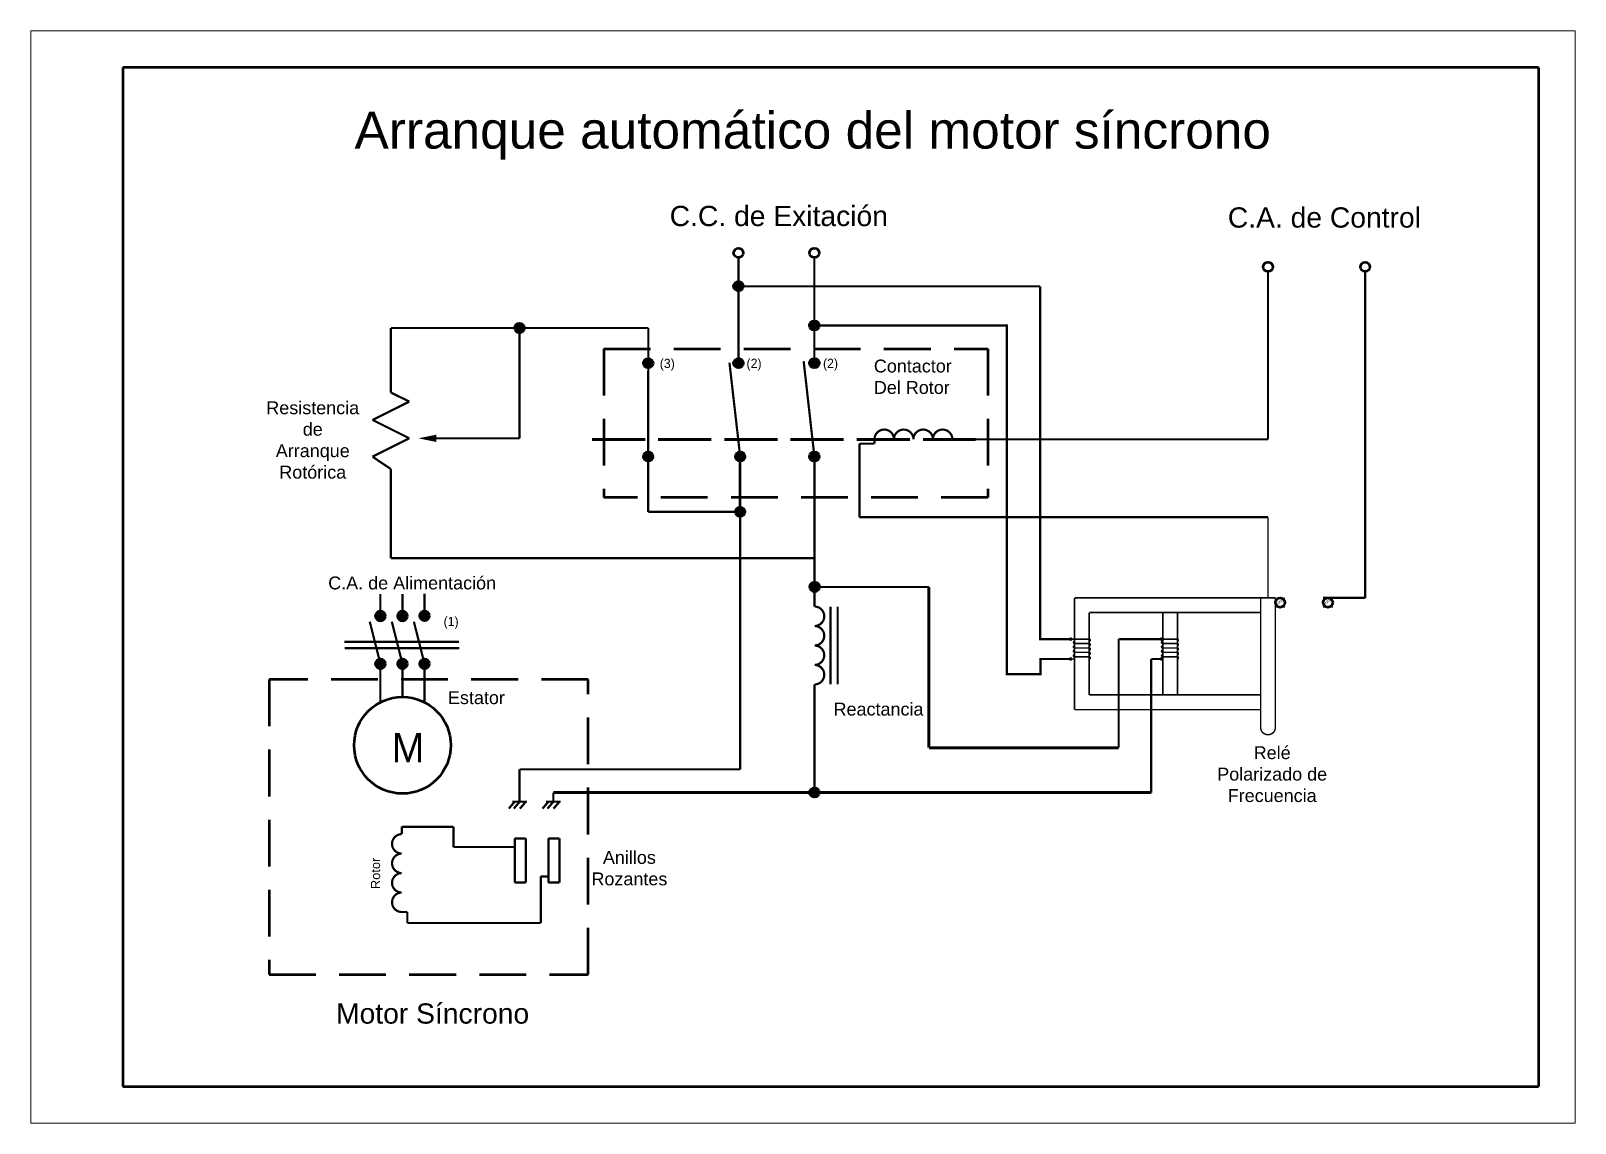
# Model space of a CAD drawing. Header units: millimetres. Extents: x 0 to 420, y 0 to 297.
import ezdxf

# ---------------------------------------------------------------- set-up
doc = ezdxf.new("R2010")
doc.units = ezdxf.units.MM
doc.linetypes.add('ACAD_ISO02W100', pattern=[15, 12, -3])
doc.linetypes.add('DASHED', pattern=[19.05, 12.7, -6.35])
doc.layers.get('0').update_dxf_attribs({"lineweight": 50})
for name, color, linetype, lineweight in [('auxiliar', 7, 'Continuous', 13), ('Elementos', 102, 'Continuous', 60), ('Tablero', 170, 'DASHED', 50), ('Texto', 1, 'Continuous', 15)]:
    doc.layers.add(name, color=color, linetype=linetype, lineweight=lineweight)

msp = doc.modelspace()

# ---------------------------------------------------------------- hatches: boundary and pattern name
h = msp.add_hatch(color=256)
edge = h.paths.add_edge_path()
edge.add_arc((192.43, 227.55), 1.29, 0, 360)
h = msp.add_hatch(color=256)
edge = h.paths.add_edge_path()
edge.add_arc((132.92, 216.21), 1.29, 0, 360)
h = msp.add_hatch(color=256)
edge = h.paths.add_edge_path()
edge.add_arc((213.08, 216.88), 1.29, 0, 360)
h = msp.add_hatch(color=256)
edge = h.paths.add_edge_path()
edge.add_arc((167.92, 206.63), 1.29, 0, 360)
h = msp.add_hatch(color=256)
edge = h.paths.add_edge_path()
edge.add_arc((192.43, 206.63), 1.29, 0, 360)
h = msp.add_hatch(color=256)
edge = h.paths.add_edge_path()
edge.add_arc((213.08, 206.63), 1.29, 0, 360)
h = msp.add_hatch(color=256)
edge = h.paths.add_edge_path()
edge.add_arc((167.87, 181.28), 1.29, 0, 360)
h = msp.add_hatch(color=256)
edge = h.paths.add_edge_path()
edge.add_arc((192.89, 181.28), 1.29, 0, 360)
h = msp.add_hatch(color=256)
edge = h.paths.add_edge_path()
edge.add_arc((213.08, 181.28), 1.29, 0, 360)
h = msp.add_hatch(color=256)
edge = h.paths.add_edge_path()
edge.add_arc((192.92, 166.21), 1.29, 0, 360)
h = msp.add_hatch(color=256)
edge = h.paths.add_edge_path()
edge.add_arc((213.17, 145.79), 1.29, 0, 360)
h = msp.add_hatch(color=256)
edge = h.paths.add_edge_path()
edge.add_arc((213.1, 89.9), 1.29, 0, 360)
at = {"layer": 'Elementos'}
h = msp.add_hatch(color=256, dxfattribs=at)
edge = h.paths.add_edge_path()
edge.add_arc((95.06, 137.89), 1.29, 0, 360)
h = msp.add_hatch(color=256, dxfattribs=at)
edge = h.paths.add_edge_path()
edge.add_arc((101.06, 137.89), 1.29, 0, 360)
h = msp.add_hatch(color=256, dxfattribs=at)
edge = h.paths.add_edge_path()
edge.add_arc((107.06, 137.96), 1.29, 0, 360)
h = msp.add_hatch(color=256, dxfattribs=at)
edge = h.paths.add_edge_path()
edge.add_arc((95.06, 124.89), 1.29, 0, 360)
h = msp.add_hatch(color=256, dxfattribs=at)
edge = h.paths.add_edge_path()
edge.add_arc((101.06, 124.89), 1.29, 0, 360)
h = msp.add_hatch(color=256, dxfattribs=at)
edge = h.paths.add_edge_path()
edge.add_arc((107.06, 124.89), 1.29, 0, 360)

# ---------------------------------------------------------------- linework, layer by layer
for p, q in [((410, 287), (25, 287)), ((25, 287), (25, 10)), ((410, 287), (410, 10)), ((192.92, 166.21), (192.92, 181.21)), ((307.85, 126.21), (307.58, 126.21)), ((307.85, 126.21), (307.85, 126.21)), ((25, 10), (410, 10))]:
    msp.add_line(p, q)
for points, const_width in [([(192.43, 206.63), (192.43, 235.34)], 0.6), ([(213.08, 206.63), (213.08, 235.34)], 0.6), ([(336.47, 185.93), (336.47, 231.54)], 0.6), ([(362.9, 142.83), (362.9, 231.54)], 0.6), ([(192.43, 227.55), (274.49, 227.55)], 0.6), ([(274.49, 227.55), (274.49, 131.61), (282.72, 131.61)], 0.6), ([(97.92, 216.21), (97.92, 198.65)], 0.6), ([(97.92, 216.21), (167.92, 216.21)], 0.6), ([(167.92, 216.21), (167.92, 207.92)], 0.6), ([(213.08, 216.88), (265.42, 216.88), (265.42, 122.1), (274.6, 122.1), (274.6, 126.21), (282.72, 126.21)], 0.6), ([(225.36, 184.77), (225.36, 164.77)], 0.6), ([(229.44, 184.77), (225.36, 184.77)], 0.6), ([(229.44, 185.94), (229.44, 184.77)], 0.6), ([(250.63, 185.94), (336.47, 185.93)], 0.6), ([(167.88, 181.28), (167.88, 166.21)], 0.6), ([(213.1, 140.47), (213.1, 181.21)], 0.6), ([(97.92, 177.84), (97.92, 153.61)], 0.6), ([(167.92, 166.21), (192.92, 166.21)], 0.6), ([(192.92, 166.21), (192.92, 96.21)], 0.6), ([(225.36, 164.77), (336.47, 164.77)], 0.6), ([(336.47, 142.83), (336.47, 164.77)], 0.4), ([(97.92, 153.61), (213.1, 153.61)], 0.6), ([(95.06, 137.89), (95.06, 143.89)], 0.6), ([(101.06, 137.89), (101.06, 143.89)], 0.6), ([(107.06, 137.96), (107.06, 143.96)], 0.6), ([(213.17, 145.79), (244.23, 145.79)], 0.6), ([(244.23, 145.79), (244.23, 102.07)], 0.8), ([(283.85, 142.83), (334.47, 142.83)], 0.4), ([(283.85, 142.83), (283.85, 112.44)], 0.4), ([(334.47, 142.83), (338.47, 142.83)], 0.4), ([(334.47, 142.83), (334.47, 107.44)], 0.4), ([(338.47, 142.83), (338.47, 107.44)], 0.4), ([(338.47, 142.83), (341.06, 142.83)], 0.1), ([(341.06, 142.83), (341.06, 140.25)], 0.1), ([(351.47, 142.83), (362.9, 142.83)], 0.6), ([(351.47, 142.83), (351.47, 140.25)], 0.1), ([(354.06, 142.83), (354.06, 140.25)], 0.1), ([(287.85, 138.83), (334.47, 138.83)], 0.4), ([(287.85, 138.83), (287.85, 116.44)], 0.4), ([(307.85, 138.83), (307.85, 116.44)], 0.4), ([(311.85, 138.83), (311.85, 116.44)], 0.4), ([(341.06, 140.25), (338.47, 140.25)], 0.1), ([(340.46, 142.61), (338.59, 141.02)], 0.1), ([(340.76, 142.39), (338.76, 140.74)], 0.1), ([(354.06, 140.25), (351.47, 140.25)], 0.1), ([(353.37, 142.67), (351.5, 141.08)], 0.1), ([(353.67, 142.45), (351.67, 140.8)], 0.1), ([(295.86, 131.61), (295.86, 102.07)], 0.6), ([(307.39, 131.61), (295.86, 131.61)], 0.6), ([(304.71, 126.21), (304.71, 89.9)], 0.6), ([(307.4, 126.21), (304.71, 126.21)], 0.6), ([(95.06, 114.36), (95.06, 124.89)], 0.6), ([(101.06, 115.89), (101.06, 124.89)], 0.6), ([(107.06, 114.36), (107.06, 124.89)], 0.6), ([(213.1, 89.9), (213.1, 119.28)], 0.6), ([(287.85, 116.44), (334.47, 116.44)], 0.4), ([(283.85, 112.44), (334.47, 112.44)], 0.4), ([(244.23, 102.07), (295.86, 102.07)], 0.8), ([(192.92, 96.21), (132.92, 96.21)], 0.6), ([(304.71, 89.9), (142.1, 89.9)], 0.8)]:
    msp.add_lwpolyline(points, dxfattribs=dict(const_width=const_width))
at = {"const_width": 0.4}
msp.add_lwpolyline([(338.47, 107.44, -0.912646), (334.47, 107.44, -1.746377)], format="xyb", dxfattribs=at)
for centre, radius in [((192.43, 236.63), 1.29), ((213.08, 236.63), 1.29), ((336.47, 232.83), 1.29), ((362.9, 232.83), 1.29), ((192.43, 227.55), 1.29), ((132.92, 216.21), 1.29), ((213.08, 216.88), 1.29), ((167.92, 206.63), 1.29), ((192.43, 206.63), 1.29), ((213.08, 206.63), 1.29), ((167.87, 181.28), 1.29), ((192.89, 181.28), 1.29), ((213.08, 181.28), 1.29), ((192.92, 166.21), 1.29), ((213.17, 145.79), 1.29), ((339.77, 141.54), 1.29), ((352.77, 141.54), 1.29), ((101.06, 102.74), 13.15), ((213.1, 89.9), 1.29)]:
    msp.add_circle(centre, radius)
at = {"layer": 'auxiliar'}
for p, q in [((420, 297), (0, 297)), ((0, 297), (0, 0)), ((420, 297), (420, 0)), ((0, 0), (420, 0))]:
    msp.add_line(p, q, dxfattribs=at)
at = {"layer": 'Elementos', "linetype": 'ACAD_ISO02W100', "ltscale": 1.2}
msp.add_line((152.64, 185.93), (256.89, 185.93), dxfattribs=at)
at = {"layer": 'Elementos'}
for points, const_width in [([(132.92, 216.21), (132.92, 186.21)], 0.6), ([(167.92, 206.63), (167.88, 182.57)], 0.6), ([(192.92, 181.21), (190, 206.76)], 0.6), ([(213.1, 181.21), (210.18, 207.2)], 0.6), ([(97.92, 198.65), (102.92, 196.21)], 0.6), ([(102.92, 196.21), (92.92, 191.21)], 0.6), ([(92.92, 191.21), (102.92, 186.21)], 0.6), ([(102.92, 186.21), (92.92, 181.21)], 0.6), ([(132.92, 186.21), (107.6, 186.21)], 0.6), ([(92.92, 181.21), (97.92, 177.84)], 0.6), ([(217.46, 140.47), (217.46, 119.28)], 0.6), ([(219.42, 140.47), (219.42, 119.28)], 0.6), ([(95.08, 124.82), (92.17, 136.34)], 0.6), ([(101.08, 124.82), (98.17, 136.34)], 0.6), ([(107.08, 124.82), (104.17, 136.34)], 0.6), ([(283.85, 131.61), (282.91, 131.61)], 0.4), ([(283.85, 131.61), (287.85, 131.61)], 0.4), ([(283.85, 130.41), (287.85, 130.41)], 0.4), ([(307.58, 131.61), (311.81, 131.61)], 0.4), ([(307.81, 130.41), (311.81, 130.41)], 0.4), ([(282.91, 126.21), (283.85, 126.21)], 0.4), ([(283.85, 129.21), (287.85, 129.21)], 0.4), ([(283.85, 128.01), (287.85, 128.01)], 0.4), ([(283.85, 126.81), (287.85, 126.81)], 0.4), ([(307.85, 126.21), (307.58, 126.21)], 0.4), ([(307.81, 129.21), (311.81, 129.21)], 0.4), ([(307.81, 128.01), (311.81, 128.01)], 0.4), ([(307.81, 126.81), (311.81, 126.81)], 0.4), ([(132.92, 96.21), (132.92, 87.4)], 0.6), ([(142.1, 89.9), (142.1, 87.4)], 0.6), ([(131.6, 87.41), (129.98, 85.51)], 0.6), ([(134.92, 87.4), (130.92, 87.4)], 0.6), ([(132.96, 87.41), (131.33, 85.51)], 0.6), ([(134.62, 87.41), (133, 85.51)], 0.6), ([(140.76, 87.41), (139.13, 85.51)], 0.6), ([(144.1, 87.4), (140.1, 87.4)], 0.6), ([(142.11, 87.41), (140.49, 85.51)], 0.6), ([(143.78, 87.41), (142.15, 85.51)], 0.6), ([(100.88, 80.59), (114.93, 80.59)], 0.6), ([(100.88, 78.59), (100.88, 80.59)], 0.6), ([(114.93, 80.59), (114.93, 75.08)], 0.6), ([(131.6, 77.41), (134.61, 77.41)], 0.6), ([(131.6, 77.41), (131.6, 65.41)], 0.6), ([(134.61, 77.41), (134.61, 65.41)], 0.6), ([(140.76, 77.41), (143.76, 77.41)], 0.6), ([(140.76, 77.41), (140.76, 65.41)], 0.6), ([(143.76, 77.41), (143.76, 65.41)], 0.6), ([(114.93, 75.08), (131.6, 75.08)], 0.6), ([(138.69, 67.06), (140.76, 67.06)], 0.6), ([(138.69, 54.4), (138.69, 67.06)], 0.6), ([(134.61, 65.41), (131.6, 65.41)], 0.6), ([(143.76, 65.41), (140.76, 65.41)], 0.6), ([(100.88, 57.4), (102.38, 57.4)], 0.6), ([(102.38, 57.4), (102.38, 54.4)], 0.6), ([(102.38, 54.4), (138.69, 54.4)], 0.6)]:
    msp.add_lwpolyline(points, dxfattribs=dict(at, const_width=const_width))
msp.add_lwpolyline([(105.4, 186.21, 0, 2, 0), (110.29, 186.21, 2, 2, 0)], format="xyseb", dxfattribs=at)
for points, const_width in [([(234.74, 185.94, 1), (229.44, 185.94)], 0.6), ([(240.03, 185.94, 1), (234.74, 185.94)], 0.6), ([(245.33, 185.94, 1), (240.03, 185.94)], 0.6), ([(250.63, 185.94, 1), (245.33, 185.94)], 0.6), ([(213.13, 135.17, 1), (213.13, 140.47)], 0.6), ([(213.13, 129.87, 1), (213.13, 135.17)], 0.6), ([(283.85, 131.01, 1), (283.85, 130.41)], 0.4), ([(287.85, 131.01, 1), (287.85, 131.61)], 0.4), ([(287.85, 129.81, 1), (287.85, 130.41)], 0.4), ([(307.85, 131, 1.084633), (307.81, 130.41)], 0.4), ([(311.85, 131.01, 0.921971), (311.81, 131.61)], 0.4), ([(311.85, 129.81, 0.921971), (311.81, 130.41)], 0.4), ([(213.13, 124.58, 1), (213.13, 129.87)], 0.6), ([(283.85, 129.81, 1), (283.85, 129.21)], 0.4), ([(283.85, 128.61, 1), (283.85, 128.01)], 0.4), ([(283.85, 127.41, 1), (283.85, 126.81)], 0.4), ([(287.85, 128.61, 1), (287.85, 129.21)], 0.4), ([(287.85, 127.41, 1), (287.85, 128.01)], 0.4), ([(287.85, 126.21, 1), (287.85, 126.81)], 0.4), ([(307.85, 129.8, 1.084633), (307.81, 129.21)], 0.4), ([(307.85, 128.6, 1.084633), (307.81, 128.01)], 0.4), ([(307.85, 127.4, 1.084633), (307.81, 126.81)], 0.4), ([(311.85, 128.61, 0.921971), (311.81, 129.21)], 0.4), ([(311.85, 127.41, 0.921971), (311.81, 128.01)], 0.4), ([(311.85, 126.21, 0.921971), (311.81, 126.81)], 0.4), ([(213.13, 119.28, 1), (213.13, 124.58)], 0.6), ([(100.88, 78.59, 1), (100.88, 73.29)], 0.6), ([(100.88, 73.29, 1), (100.88, 67.99)], 0.6), ([(100.88, 67.99, 1), (100.88, 62.69)], 0.6), ([(100.88, 62.69, 1), (100.88, 57.4)], 0.6)]:
    msp.add_lwpolyline(points, format="xyb", dxfattribs=dict(at, const_width=const_width))
at = {"layer": 'Elementos', "linetype": 'ACAD_ISO02W100', "ltscale": 5, "const_width": 0.6}
for points in [[(85.25, 130.89), (116.41, 130.89)], [(85.36, 129.13), (116.52, 129.13)]]:
    msp.add_lwpolyline(points, dxfattribs=at)
at = {"layer": 'Elementos'}
for centre, radius in [((95.06, 137.89), 1.29), ((101.06, 137.89), 1.29), ((107.06, 137.96), 1.29), ((282.82, 131.61), 0.0941), ((307.49, 131.61), 0.0941), ((95.06, 124.89), 1.29), ((101.06, 124.89), 1.29), ((107.06, 124.89), 1.29), ((282.82, 126.21), 0.0941), ((307.49, 126.21), 0.0941)]:
    msp.add_circle(centre, radius, dxfattribs=at)
at = {"layer": 'Tablero'}
for p, q in [((155.83, 210.54), (260.27, 210.54)), ((155.83, 210.54), (155.83, 170.08)), ((260.27, 210.54), (260.27, 170.08)), ((260.27, 170.08), (155.83, 170.08)), ((64.83, 120.6), (64.83, 40.42)), ((151.54, 120.6), (64.83, 120.6)), ((151.54, 40.42), (151.54, 120.6)), ((64.83, 40.42), (151.54, 40.42))]:
    msp.add_line(p, q, dxfattribs=at)

# ---------------------------------------------------------------- texts
at = {"layer": 'Texto', "color": 1, "ltscale": 4, "insert": (212.65, 275), "char_height": 10, "width": 380.0976, "attachment_point": 2}
msp.add_mtext('{\\fArial|b0|i0|c0|p34;Arranque automático del motor síncrono}', dxfattribs=at)
at = {"layer": 'Texto', "ltscale": 4}
for s, insert, char_height, width, attachment_point in [('{\\fArial|b0|i0|c0|p34;C.C. de Exitación}', (203.42, 249.42), 5.5, 84.3129, 2), ('{\\fArial|b0|i0|c0|p34;C.A. de Control}', (351.81, 249.01), 5.5, 52.8521, 2), ('(3)', (171.04, 207.84), 2.5, 4.5528, 1), ('(2)', (194.64, 207.84), 2.5, 4.5528, 1), ('(2)', (215.44, 207.84), 2.5, 4.5528, 1), ('{\\fArial|b0|i0|c0|p34;Contactor\\PDel Rotor}', (229.27, 207.62), 3.5, 30.5677, 1), ('{\\fArial|b0|i0|c0|p34;\\H0.63636x;Resistencia\\P\\H0.99999x;de\\PArranque\\PRotórica}', (76.66, 196.26), 5.5, 52.8521, 2), ('{\\fArial|b0|i0|c0|p34;C.A. de Alimentación}', (103.69, 148.63), 3.5, 52.8521, 2), ('(1)', (112.25, 137.66), 2.5, 4.5528, 1), ('{\\fArial|b0|i0|c0|p34;Estator}', (121.18, 117.44), 3.5, 52.8521, 2), ('{\\fArial|b0|i0|c0|p34;Reactancia}', (230.54, 114.32), 3.5, 52.8521, 2), ('M', (98.11, 106.07), 8, 4.5528, 1), ('{\\fArial|b0|i0|c0|p34;Relé\\PPolarizado de\\PFrecuencia}', (337.61, 102.48), 3.5, 52.8521, 2), ('{\\fArial|b0|i0|c0|p34;Anillos\\PRozantes}', (162.78, 73.99), 3.5, 52.8521, 2), ('{\\fArial|b0|i0|c0|p34;Motor Síncrono}', (83, 32.55), 5.5, 54.867, 1)]:
    msp.add_mtext(s, dxfattribs=dict(at, insert=insert, char_height=char_height, width=width, attachment_point=attachment_point))
at = {"layer": 'Texto', "ltscale": 4, "insert": (92.49, 63.63), "char_height": 2.5, "width": 4.5528, "attachment_point": 1, "rotation": 90}
msp.add_mtext('{\\fArial|b0|i0|c0|p34;Rotor}', dxfattribs=at)

doc.saveas('drawing.dxf')
